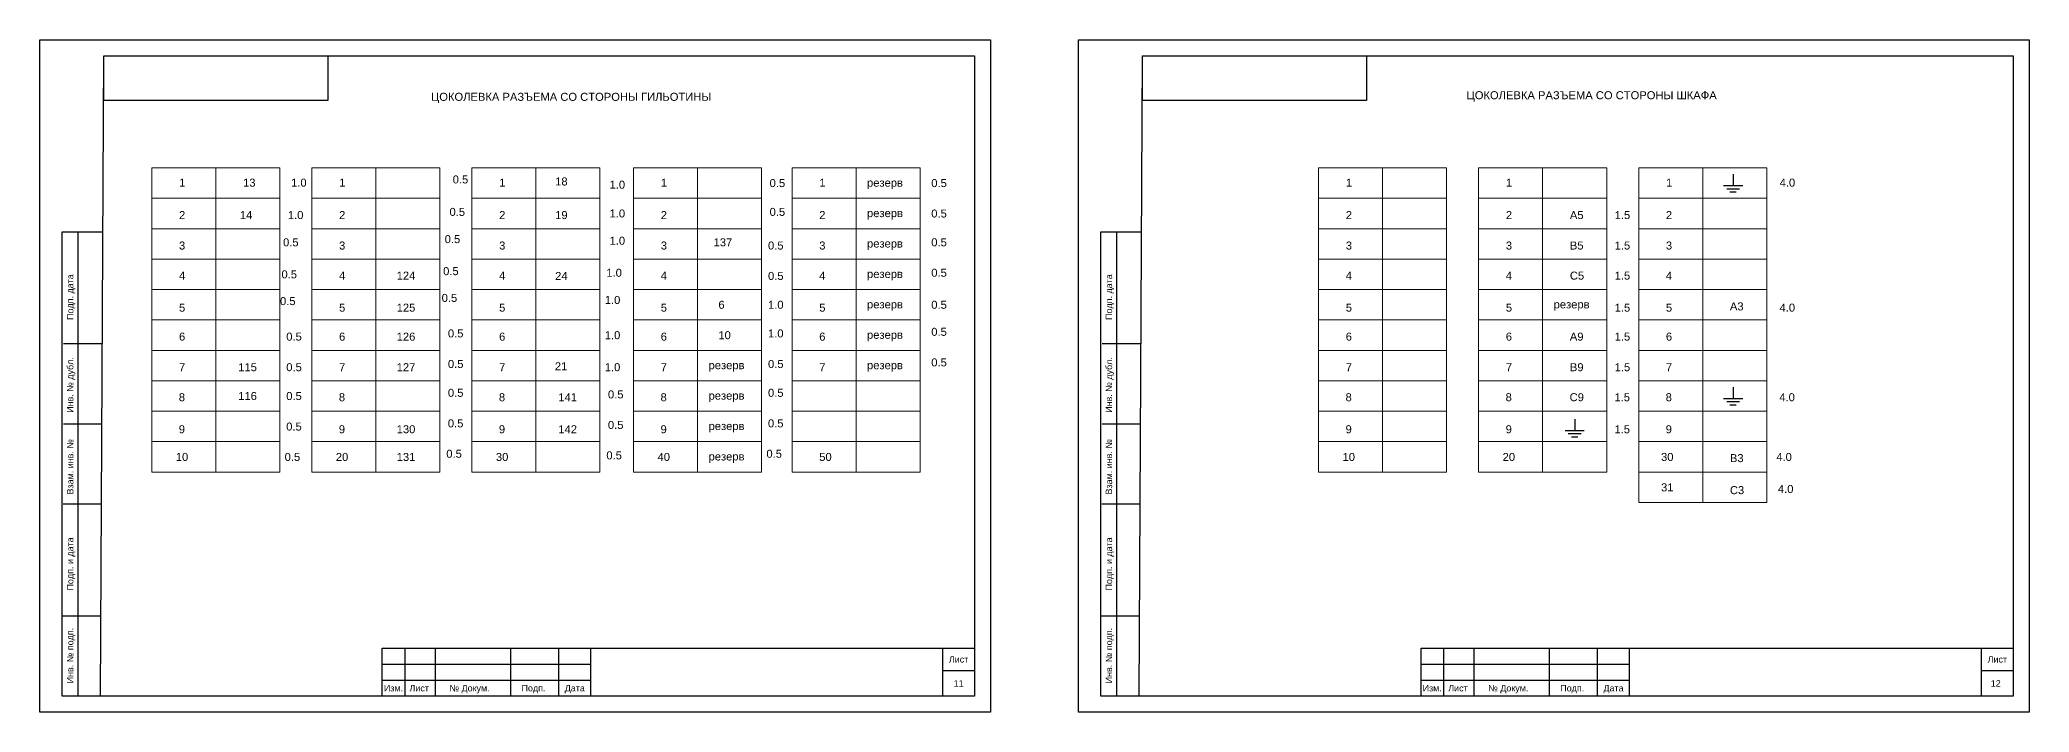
# Model space of a CAD drawing. Header units: millimetres. Extents: x 1674 to 4572, y 3039 to 4124.
# Drawn here: x 3300 to 3921, y 3290 to 3500 of the extents above; entities that cross this region are included whole.
import ezdxf

# ---------------------------------------------------------------- set-up
doc = ezdxf.new("R2010")
doc.units = ezdxf.units.MM
doc.layers.add('Аппаратура', color=7, linetype='Continuous', lineweight=20)
doc.layers.add('Рамки', color=7, linetype='Continuous', lineweight=25)
doc.styles.get("Standard").update_dxf_attribs({"font": 'arial.ttf'})

msp = doc.modelspace()

# ---------------------------------------------------------------- linework, layer by layer
at = {"lineweight": 25}
for p, q in [((3829, 3458), (3829, 3454.5)), ((3826, 3454.5), (3832, 3454.5)), ((3827, 3453.5), (3831, 3453.5)), ((3828, 3452.5), (3830, 3452.5)), ((3826, 3388), (3832, 3388)), ((3829, 3391.5), (3829, 3388)), ((3779.5, 3381.5), (3779.5, 3378)), ((3827, 3387), (3831, 3387)), ((3828, 3386), (3830, 3386)), ((3776.5, 3378), (3782.5, 3378)), ((3777.5, 3377), (3781.5, 3377)), ((3778.5, 3376), (3780.5, 3376))]:
    msp.add_line(p, q, dxfattribs=at)
at = {"layer": 'Аппаратура'}
for points in [[(3335, 3460), (3355, 3460), (3355, 3450.5), (3335, 3450.5)], [(3355, 3460), (3375, 3460), (3375, 3450.5), (3355, 3450.5)], [(3385, 3460), (3405, 3460), (3405, 3450.5), (3385, 3450.5)], [(3405, 3460), (3425, 3460), (3425, 3450.5), (3405, 3450.5)], [(3435, 3460), (3455, 3460), (3455, 3450.5), (3435, 3450.5)], [(3455, 3460), (3475, 3460), (3475, 3450.5), (3455, 3450.5)], [(3485.5, 3460), (3505.5, 3460), (3505.5, 3450.5), (3485.5, 3450.5)], [(3505.5, 3460), (3525.5, 3460), (3525.5, 3450.5), (3505.5, 3450.5)], [(3535, 3460), (3555, 3460), (3555, 3450.5), (3535, 3450.5)], [(3555, 3460), (3575, 3460), (3575, 3450.5), (3555, 3450.5)], [(3699.5, 3460), (3719.5, 3460), (3719.5, 3450.5), (3699.5, 3450.5)], [(3719.5, 3460), (3739.5, 3460), (3739.5, 3450.5), (3719.5, 3450.5)], [(3749.5, 3460), (3769.5, 3460), (3769.5, 3450.5), (3749.5, 3450.5)], [(3769.5, 3460), (3789.5, 3460), (3789.5, 3450.5), (3769.5, 3450.5)], [(3799.5, 3460), (3819.5, 3460), (3819.5, 3450.5), (3799.5, 3450.5)], [(3819.5, 3460), (3839.5, 3460), (3839.5, 3450.5), (3819.5, 3450.5)], [(3335, 3450.5), (3355, 3450.5), (3355, 3441), (3335, 3441)], [(3355, 3450.5), (3375, 3450.5), (3375, 3441), (3355, 3441)], [(3385, 3450.5), (3405, 3450.5), (3405, 3441), (3385, 3441)], [(3405, 3450.5), (3425, 3450.5), (3425, 3441), (3405, 3441)], [(3435, 3450.5), (3455, 3450.5), (3455, 3441), (3435, 3441)], [(3455, 3450.5), (3475, 3450.5), (3475, 3441), (3455, 3441)], [(3485.5, 3450.5), (3505.5, 3450.5), (3505.5, 3441), (3485.5, 3441)], [(3505.5, 3450.5), (3525.5, 3450.5), (3525.5, 3441), (3505.5, 3441)], [(3535, 3450.5), (3555, 3450.5), (3555, 3441), (3535, 3441)], [(3555, 3450.5), (3575, 3450.5), (3575, 3441), (3555, 3441)], [(3699.5, 3450.5), (3719.5, 3450.5), (3719.5, 3441), (3699.5, 3441)], [(3719.5, 3450.5), (3739.5, 3450.5), (3739.5, 3441), (3719.5, 3441)], [(3749.5, 3450.5), (3769.5, 3450.5), (3769.5, 3441), (3749.5, 3441)], [(3769.5, 3450.5), (3789.5, 3450.5), (3789.5, 3441), (3769.5, 3441)], [(3799.5, 3450.5), (3819.5, 3450.5), (3819.5, 3441), (3799.5, 3441)], [(3819.5, 3450.5), (3839.5, 3450.5), (3839.5, 3441), (3819.5, 3441)], [(3335, 3441), (3355, 3441), (3355, 3431.5), (3335, 3431.5)], [(3355, 3441), (3375, 3441), (3375, 3431.5), (3355, 3431.5)], [(3385, 3441), (3405, 3441), (3405, 3431.5), (3385, 3431.5)], [(3405, 3441), (3425, 3441), (3425, 3431.5), (3405, 3431.5)], [(3435, 3441), (3455, 3441), (3455, 3431.5), (3435, 3431.5)], [(3455, 3441), (3475, 3441), (3475, 3431.5), (3455, 3431.5)], [(3485.5, 3441), (3505.5, 3441), (3505.5, 3431.5), (3485.5, 3431.5)], [(3505.5, 3441), (3525.5, 3441), (3525.5, 3431.5), (3505.5, 3431.5)], [(3535, 3441), (3555, 3441), (3555, 3431.5), (3535, 3431.5)], [(3555, 3441), (3575, 3441), (3575, 3431.5), (3555, 3431.5)], [(3699.5, 3441), (3719.5, 3441), (3719.5, 3431.5), (3699.5, 3431.5)], [(3719.5, 3441), (3739.5, 3441), (3739.5, 3431.5), (3719.5, 3431.5)], [(3749.5, 3441), (3769.5, 3441), (3769.5, 3431.5), (3749.5, 3431.5)], [(3769.5, 3441), (3789.5, 3441), (3789.5, 3431.5), (3769.5, 3431.5)], [(3799.5, 3441), (3819.5, 3441), (3819.5, 3431.5), (3799.5, 3431.5)], [(3819.5, 3441), (3839.5, 3441), (3839.5, 3431.5), (3819.5, 3431.5)], [(3335, 3431.5), (3355, 3431.5), (3355, 3422), (3335, 3422)], [(3355, 3431.5), (3375, 3431.5), (3375, 3422), (3355, 3422)], [(3385, 3431.5), (3405, 3431.5), (3405, 3422), (3385, 3422)], [(3405, 3431.5), (3425, 3431.5), (3425, 3422), (3405, 3422)], [(3435, 3431.5), (3455, 3431.5), (3455, 3422), (3435, 3422)], [(3455, 3431.5), (3475, 3431.5), (3475, 3422), (3455, 3422)], [(3485.5, 3431.5), (3505.5, 3431.5), (3505.5, 3422), (3485.5, 3422)], [(3505.5, 3431.5), (3525.5, 3431.5), (3525.5, 3422), (3505.5, 3422)], [(3535, 3431.5), (3555, 3431.5), (3555, 3422), (3535, 3422)], [(3555, 3431.5), (3575, 3431.5), (3575, 3422), (3555, 3422)], [(3699.5, 3431.5), (3719.5, 3431.5), (3719.5, 3422), (3699.5, 3422)], [(3719.5, 3431.5), (3739.5, 3431.5), (3739.5, 3422), (3719.5, 3422)], [(3749.5, 3431.5), (3769.5, 3431.5), (3769.5, 3422), (3749.5, 3422)], [(3769.5, 3431.5), (3789.5, 3431.5), (3789.5, 3422), (3769.5, 3422)], [(3799.5, 3431.5), (3819.5, 3431.5), (3819.5, 3422), (3799.5, 3422)], [(3819.5, 3431.5), (3839.5, 3431.5), (3839.5, 3422), (3819.5, 3422)], [(3335, 3422), (3355, 3422), (3355, 3412.5), (3335, 3412.5)], [(3355, 3422), (3375, 3422), (3375, 3412.5), (3355, 3412.5)], [(3385, 3422), (3405, 3422), (3405, 3412.5), (3385, 3412.5)], [(3405, 3422), (3425, 3422), (3425, 3412.5), (3405, 3412.5)], [(3435, 3422), (3455, 3422), (3455, 3412.5), (3435, 3412.5)], [(3455, 3422), (3475, 3422), (3475, 3412.5), (3455, 3412.5)], [(3485.5, 3422), (3505.5, 3422), (3505.5, 3412.5), (3485.5, 3412.5)], [(3505.5, 3422), (3525.5, 3422), (3525.5, 3412.5), (3505.5, 3412.5)], [(3535, 3422), (3555, 3422), (3555, 3412.5), (3535, 3412.5)], [(3555, 3422), (3575, 3422), (3575, 3412.5), (3555, 3412.5)], [(3699.5, 3422), (3719.5, 3422), (3719.5, 3412.5), (3699.5, 3412.5)], [(3719.5, 3422), (3739.5, 3422), (3739.5, 3412.5), (3719.5, 3412.5)], [(3749.5, 3422), (3769.5, 3422), (3769.5, 3412.5), (3749.5, 3412.5)], [(3769.5, 3422), (3789.5, 3422), (3789.5, 3412.5), (3769.5, 3412.5)], [(3799.5, 3422), (3819.5, 3422), (3819.5, 3412.5), (3799.5, 3412.5)], [(3819.5, 3422), (3839.5, 3422), (3839.5, 3412.5), (3819.5, 3412.5)], [(3335, 3412.5), (3355, 3412.5), (3355, 3403), (3335, 3403)], [(3355, 3412.5), (3375, 3412.5), (3375, 3403), (3355, 3403)], [(3385, 3412.5), (3405, 3412.5), (3405, 3403), (3385, 3403)], [(3405, 3412.5), (3425, 3412.5), (3425, 3403), (3405, 3403)], [(3435, 3412.5), (3455, 3412.5), (3455, 3403), (3435, 3403)], [(3455, 3412.5), (3475, 3412.5), (3475, 3403), (3455, 3403)], [(3485.5, 3412.5), (3505.5, 3412.5), (3505.5, 3403), (3485.5, 3403)], [(3505.5, 3412.5), (3525.5, 3412.5), (3525.5, 3403), (3505.5, 3403)], [(3535, 3412.5), (3555, 3412.5), (3555, 3403), (3535, 3403)], [(3555, 3412.5), (3575, 3412.5), (3575, 3403), (3555, 3403)], [(3699.5, 3412.5), (3719.5, 3412.5), (3719.5, 3403), (3699.5, 3403)], [(3719.5, 3412.5), (3739.5, 3412.5), (3739.5, 3403), (3719.5, 3403)], [(3749.5, 3412.5), (3769.5, 3412.5), (3769.5, 3403), (3749.5, 3403)], [(3769.5, 3412.5), (3789.5, 3412.5), (3789.5, 3403), (3769.5, 3403)], [(3799.5, 3412.5), (3819.5, 3412.5), (3819.5, 3403), (3799.5, 3403)], [(3819.5, 3412.5), (3839.5, 3412.5), (3839.5, 3403), (3819.5, 3403)], [(3335, 3403), (3355, 3403), (3355, 3393.5), (3335, 3393.5)], [(3355, 3403), (3375, 3403), (3375, 3393.5), (3355, 3393.5)], [(3385, 3403), (3405, 3403), (3405, 3393.5), (3385, 3393.5)], [(3405, 3403), (3425, 3403), (3425, 3393.5), (3405, 3393.5)], [(3435, 3403), (3455, 3403), (3455, 3393.5), (3435, 3393.5)], [(3455, 3403), (3475, 3403), (3475, 3393.5), (3455, 3393.5)], [(3485.5, 3403), (3505.5, 3403), (3505.5, 3393.5), (3485.5, 3393.5)], [(3505.5, 3403), (3525.5, 3403), (3525.5, 3393.5), (3505.5, 3393.5)], [(3535, 3403), (3555, 3403), (3555, 3393.5), (3535, 3393.5)], [(3555, 3403), (3575, 3403), (3575, 3393.5), (3555, 3393.5)], [(3699.5, 3403), (3719.5, 3403), (3719.5, 3393.5), (3699.5, 3393.5)], [(3719.5, 3403), (3739.5, 3403), (3739.5, 3393.5), (3719.5, 3393.5)], [(3749.5, 3403), (3769.5, 3403), (3769.5, 3393.5), (3749.5, 3393.5)], [(3769.5, 3403), (3789.5, 3403), (3789.5, 3393.5), (3769.5, 3393.5)], [(3799.5, 3403), (3819.5, 3403), (3819.5, 3393.5), (3799.5, 3393.5)], [(3819.5, 3403), (3839.5, 3403), (3839.5, 3393.5), (3819.5, 3393.5)], [(3335, 3393.5), (3355, 3393.5), (3355, 3384), (3335, 3384)], [(3355, 3393.5), (3375, 3393.5), (3375, 3384), (3355, 3384)], [(3385, 3393.5), (3405, 3393.5), (3405, 3384), (3385, 3384)], [(3405, 3393.5), (3425, 3393.5), (3425, 3384), (3405, 3384)], [(3435, 3393.5), (3455, 3393.5), (3455, 3384), (3435, 3384)], [(3455, 3393.5), (3475, 3393.5), (3475, 3384), (3455, 3384)], [(3485.5, 3393.5), (3505.5, 3393.5), (3505.5, 3384), (3485.5, 3384)], [(3505.5, 3393.5), (3525.5, 3393.5), (3525.5, 3384), (3505.5, 3384)], [(3535, 3393.5), (3555, 3393.5), (3555, 3384), (3535, 3384)], [(3555, 3393.5), (3575, 3393.5), (3575, 3384), (3555, 3384)], [(3699.5, 3393.5), (3719.5, 3393.5), (3719.5, 3384), (3699.5, 3384)], [(3719.5, 3393.5), (3739.5, 3393.5), (3739.5, 3384), (3719.5, 3384)], [(3749.5, 3393.5), (3769.5, 3393.5), (3769.5, 3384), (3749.5, 3384)], [(3769.5, 3393.5), (3789.5, 3393.5), (3789.5, 3384), (3769.5, 3384)], [(3799.5, 3393.5), (3819.5, 3393.5), (3819.5, 3384), (3799.5, 3384)], [(3819.5, 3393.5), (3839.5, 3393.5), (3839.5, 3384), (3819.5, 3384)], [(3335, 3384), (3355, 3384), (3355, 3374.5), (3335, 3374.5)], [(3355, 3384), (3375, 3384), (3375, 3374.5), (3355, 3374.5)], [(3385, 3384), (3405, 3384), (3405, 3374.5), (3385, 3374.5)], [(3405, 3384), (3425, 3384), (3425, 3374.5), (3405, 3374.5)], [(3435, 3384), (3455, 3384), (3455, 3374.5), (3435, 3374.5)], [(3455, 3384), (3475, 3384), (3475, 3374.5), (3455, 3374.5)], [(3485.5, 3384), (3505.5, 3384), (3505.5, 3374.5), (3485.5, 3374.5)], [(3505.5, 3384), (3525.5, 3384), (3525.5, 3374.5), (3505.5, 3374.5)], [(3535, 3384), (3555, 3384), (3555, 3374.5), (3535, 3374.5)], [(3555, 3384), (3575, 3384), (3575, 3374.5), (3555, 3374.5)], [(3699.5, 3384), (3719.5, 3384), (3719.5, 3374.5), (3699.5, 3374.5)], [(3719.5, 3384), (3739.5, 3384), (3739.5, 3374.5), (3719.5, 3374.5)], [(3749.5, 3384), (3769.5, 3384), (3769.5, 3374.5), (3749.5, 3374.5)], [(3769.5, 3384), (3789.5, 3384), (3789.5, 3374.5), (3769.5, 3374.5)], [(3799.5, 3384), (3819.5, 3384), (3819.5, 3374.5), (3799.5, 3374.5)], [(3819.5, 3384), (3839.5, 3384), (3839.5, 3374.5), (3819.5, 3374.5)], [(3335, 3374.5), (3355, 3374.5), (3355, 3365), (3335, 3365)], [(3355, 3374.5), (3375, 3374.5), (3375, 3365), (3355, 3365)], [(3385, 3374.5), (3405, 3374.5), (3405, 3365), (3385, 3365)], [(3405, 3374.5), (3425, 3374.5), (3425, 3365), (3405, 3365)], [(3435, 3374.5), (3455, 3374.5), (3455, 3365), (3435, 3365)], [(3455, 3374.5), (3475, 3374.5), (3475, 3365), (3455, 3365)], [(3485.5, 3374.5), (3505.5, 3374.5), (3505.5, 3365), (3485.5, 3365)], [(3505.5, 3374.5), (3525.5, 3374.5), (3525.5, 3365), (3505.5, 3365)], [(3535, 3374.5), (3555, 3374.5), (3555, 3365), (3535, 3365)], [(3555, 3374.5), (3575, 3374.5), (3575, 3365), (3555, 3365)], [(3699.5, 3374.5), (3719.5, 3374.5), (3719.5, 3365), (3699.5, 3365)], [(3719.5, 3374.5), (3739.5, 3374.5), (3739.5, 3365), (3719.5, 3365)], [(3749.5, 3374.5), (3769.5, 3374.5), (3769.5, 3365), (3749.5, 3365)], [(3769.5, 3374.5), (3789.5, 3374.5), (3789.5, 3365), (3769.5, 3365)], [(3799.5, 3374.5), (3819.5, 3374.5), (3819.5, 3365), (3799.5, 3365)], [(3819.5, 3374.5), (3839.5, 3374.5), (3839.5, 3365), (3819.5, 3365)], [(3799.5, 3365), (3819.5, 3365), (3819.5, 3355.5), (3799.5, 3355.5)], [(3819.5, 3365), (3839.5, 3365), (3839.5, 3355.5), (3819.5, 3355.5)]]:
    msp.add_lwpolyline(points, close=True, dxfattribs=at)
at = {"layer": 'Рамки'}
for p, q in [((3319, 3295), (3320, 3495)), ((3320, 3495), (3592, 3495)), ((3592, 3495), (3592, 3295)), ((3643.5, 3295), (3644.5, 3495)), ((3644.5, 3495), (3916.5, 3495)), ((3916.5, 3495), (3916.5, 3295)), ((3307, 3440), (3319.72, 3440)), ((3307, 3295), (3307, 3440)), ((3312, 3295), (3312, 3440)), ((3631.5, 3440), (3644.22, 3440)), ((3631.5, 3295), (3631.5, 3440)), ((3636.5, 3295), (3636.5, 3440)), ((3319.42, 3405), (3307.42, 3405)), ((3643.92, 3405), (3631.92, 3405)), ((3319.42, 3380), (3307.42, 3380)), ((3643.92, 3380), (3631.92, 3380)), ((3319.3, 3355), (3307.3, 3355)), ((3643.8, 3355), (3631.8, 3355)), ((3319.12, 3320), (3307.12, 3320)), ((3319.12, 3320), (3307.12, 3320)), ((3319.12, 3320), (3307.12, 3320)), ((3643.62, 3320), (3631.62, 3320)), ((3643.62, 3320), (3631.62, 3320)), ((3643.62, 3320), (3631.62, 3320)), ((3414, 3310), (3414, 3295)), ((3423.5, 3310), (3423.5, 3295)), ((3447, 3310), (3447, 3295)), ((3462, 3310), (3462, 3295)), ((3582, 3310), (3582, 3295)), ((3738.5, 3310), (3738.5, 3295)), ((3748, 3310), (3748, 3295)), ((3771.5, 3310), (3771.5, 3295)), ((3786.5, 3310), (3786.5, 3295)), ((3906.5, 3310), (3906.5, 3295)), ((3407, 3305), (3472, 3305)), ((3582, 3303), (3592, 3303)), ((3731.5, 3305), (3796.5, 3305)), ((3906.5, 3303), (3916.5, 3303)), ((3319, 3295), (3307, 3295)), ((3592, 3295), (3319, 3295)), ((3407, 3300), (3472, 3300)), ((3643.5, 3295), (3631.5, 3295)), ((3916.5, 3295), (3643.5, 3295)), ((3731.5, 3300), (3796.5, 3300))]:
    msp.add_line(p, q, dxfattribs=at)
for points in [[(3300, 3500), (3597, 3500), (3597, 3290), (3300, 3290)], [(3624.5, 3500), (3921.5, 3500), (3921.5, 3290), (3624.5, 3290)], [(3320, 3495), (3390, 3495), (3390, 3481), (3320, 3481)], [(3644.5, 3495), (3714.5, 3495), (3714.5, 3481), (3644.5, 3481)], [(3407, 3295), (3407, 3310), (3592, 3310), (3592, 3295)], [(3407, 3310), (3472, 3310), (3472, 3295), (3407, 3295)], [(3731.5, 3295), (3731.5, 3310), (3916.5, 3310), (3916.5, 3295)], [(3731.5, 3310), (3796.5, 3310), (3796.5, 3295), (3731.5, 3295)]]:
    msp.add_lwpolyline(points, close=True, dxfattribs=at)

# ---------------------------------------------------------------- texts
for s, p in [('1', (3343.54, 3454.14)), ('13', (3363.5, 3454.14)), ('1.0', (3378.5, 3454.14)), ('1', (3393.54, 3454.14)), ('0.5', (3429, 3455.14)), ('1', (3443.54, 3454.14)), ('18', (3461, 3454.5)), ('1.0', (3478, 3453.5)), ('1', (3494.04, 3454.14)), ('0.5', (3528, 3454)), ('1', (3543.54, 3454.14)), ('резерв', (3558.43, 3454.12)), ('0.5', (3578.5, 3454)), ('1', (3708.04, 3454.14)), ('1', (3758.04, 3454.14)), ('1', (3808.04, 3454.14)), ('4.0', (3843.54, 3454.14)), ('2', (3343.5, 3444.01)), ('14', (3362.5, 3444.01)), ('1.0', (3377.5, 3444.01)), ('2', (3393.5, 3444.01)), ('0.5', (3428, 3445.01)), ('2', (3443.5, 3444.01)), ('19', (3461, 3444)), ('1.0', (3478, 3444.51)), ('2', (3494, 3444.01)), ('0.5', (3528, 3445.01)), ('2', (3543.5, 3444.01)), ('резерв', (3558.43, 3444.62)), ('0.5', (3578.5, 3444.5)), ('2', (3708, 3444.01)), ('2', (3758, 3444.01)), ('A5', (3778, 3444.01)), ('1.5', (3792, 3444.01)), ('2', (3808, 3444.01)), ('3', (3343.5, 3434.5)), ('0.5', (3376, 3435.5)), ('3', (3393.5, 3434.5)), ('0.5', (3426.5, 3436.5)), ('3', (3443.5, 3434.5)), ('1.0', (3478, 3436)), ('3', (3494, 3434.5)), ('137', (3510.5, 3435.5)), ('0.5', (3527.5, 3434.5)), ('3', (3543.5, 3434.5)), ('резерв', (3558.43, 3435.12)), ('0.5', (3578.5, 3435.5)), ('3', (3708, 3434.5)), ('3', (3758, 3434.5)), ('B5', (3778, 3434.5)), ('1.5', (3792, 3434.5)), ('3', (3808, 3434.5)), ('4', (3343.5, 3425.1)), ('0.5', (3375.5, 3425.5)), ('4', (3393.5, 3425.1)), ('124', (3411.5, 3425.1)), ('0.5', (3426, 3426.5)), ('4', (3443.5, 3425.1)), ('24', (3461, 3425)), ('1.0', (3477, 3426)), ('4', (3494, 3425.1)), ('0.5', (3527.5, 3425)), ('4', (3543.5, 3425.1)), ('резерв', (3558.43, 3425.62)), ('0.5', (3578.5, 3426)), ('4', (3708, 3425.1)), ('4', (3758, 3425.1)), ('C5', (3778, 3425.1)), ('1.5', (3792, 3425.1)), ('4', (3808, 3425.1)), ('0.5', (3375.05, 3417.14)), ('0.5', (3425.55, 3418.14)), ('1.0', (3476.5, 3417.5)), ('6', (3512, 3416)), ('1.0', (3527.5, 3416)), ('0.5', (3578.5, 3416)), ('5', (3343.5, 3415.1)), ('5', (3393.5, 3415.1)), ('125', (3411.5, 3415.1)), ('5', (3443.5, 3415.1)), ('5', (3494, 3415.1)), ('5', (3543.5, 3415.1)), ('резерв', (3558.43, 3416.12)), ('5', (3708, 3415.1)), ('5', (3758, 3415.1)), ('резерв', (3772.93, 3416.12)), ('1.5', (3792, 3415.1)), ('5', (3808, 3415.1)), ('A3', (3828, 3415.5)), ('4.0', (3843.5, 3415.1)), ('6', (3343.49, 3406.05)), ('0.5', (3377, 3406.05)), ('6', (3393.49, 3406.05)), ('126', (3411.5, 3406.05)), ('0.5', (3427.5, 3407.05)), ('6', (3443.49, 3406.05)), ('1.0', (3476.5, 3406.5)), ('6', (3493.99, 3406.05)), ('10', (3512, 3406.5)), ('1.0', (3527.5, 3407.05)), ('6', (3543.49, 3406.05)), ('резерв', (3558.43, 3406.62)), ('0.5', (3578.5, 3407.55)), ('6', (3707.99, 3406.05)), ('6', (3757.99, 3406.05)), ('A9', (3777.99, 3406.05)), ('1.5', (3791.99, 3406.05)), ('6', (3807.99, 3406.05)), ('0.5', (3427.5, 3397.5)), ('0.5', (3527.5, 3397.5)), ('0.5', (3578.5, 3398)), ('7', (3343.5, 3396.5)), ('115', (3362, 3396.5)), ('0.5', (3377, 3396.5)), ('7', (3393.5, 3396.5)), ('127', (3411.5, 3396.5)), ('7', (3443.5, 3396.5)), ('21', (3460.91, 3396.79)), ('1.0', (3476.5, 3396.5)), ('7', (3494, 3396.5)), ('резерв', (3508.93, 3397.12)), ('7', (3543.5, 3396.5)), ('резерв', (3558.43, 3397.12)), ('7', (3708, 3396.5)), ('7', (3758, 3396.5)), ('B9', (3778, 3396.5)), ('1.5', (3792, 3396.5)), ('7', (3808, 3396.5)), ('8', (3343.43, 3387.12)), ('116', (3362, 3387.5)), ('0.5', (3377, 3387.5)), ('8', (3393.43, 3387.12)), ('0.5', (3427.5, 3388.5)), ('8', (3443.43, 3387.12)), ('141', (3462, 3387.12)), ('0.5', (3477.5, 3388)), ('8', (3493.93, 3387.12)), ('резерв', (3508.93, 3387.62)), ('0.5', (3527.5, 3388.5)), ('8', (3707.93, 3387.12)), ('8', (3757.93, 3387.12)), ('C9', (3777.93, 3387.12)), ('1.5', (3791.93, 3387.12)), ('8', (3807.93, 3387.12)), ('4.0', (3843.43, 3387.12)), ('0.5', (3427.48, 3378.96)), ('0.5', (3477.48, 3378.46)), ('0.5', (3527.48, 3378.96)), ('9', (3343.43, 3377.12)), ('0.5', (3376.98, 3377.96)), ('9', (3393.43, 3377.12)), ('130', (3411.5, 3377.12)), ('9', (3443.43, 3377.12)), ('142', (3462, 3377.12)), ('9', (3493.93, 3377.12)), ('резерв', (3508.93, 3378.12)), ('9', (3707.93, 3377.12)), ('9', (3757.93, 3377.12)), ('1.5', (3791.93, 3377.12)), ('9', (3807.93, 3377.12)), ('10', (3342.49, 3368.47)), ('0.5', (3376.5, 3368.47)), ('20', (3392.49, 3368.47)), ('131', (3411.5, 3368.47)), ('0.5', (3427, 3369.47)), ('30', (3442.49, 3368.47)), ('0.5', (3477, 3368.97)), ('40', (3492.99, 3368.47)), ('резерв', (3508.93, 3368.62)), ('0.5', (3527, 3369.47)), ('50', (3543.5, 3368.47)), ('10', (3706.99, 3368.47)), ('20', (3756.99, 3368.47)), ('30', (3806.49, 3368.47)), ('B3', (3828, 3368.1)), ('4.0', (3842.49, 3368.47)), ('31', (3806.49, 3358.97)), ('C3', (3828, 3358.1)), ('4.0', (3842.99, 3358.47))]:
    msp.add_text(s, height=2.5).set_placement(p)
at = {"layer": 'Аппаратура'}
for s, p in [('ЦОКОЛЕВКА РАЗЪЕМА СО СТОРОНЫ ГИЛЬОТИНЫ', (3422.21, 3480.94)), ('ЦОКОЛЕВКА РАЗЪЕМА СО СТОРОНЫ ШКАФА', (3745.71, 3481.44))]:
    msp.add_text(s, height=2.5, dxfattribs=at).set_placement(p)
at = {"layer": 'Рамки'}
for s, p in [('Подп. дата', (3310.5, 3412.5)), ('Подп. дата', (3635, 3412.5)), ('Инв. № дубл.', (3310.5, 3383.5)), ('Инв. № дубл.', (3635, 3383.5)), ('Взам. инв. №', (3310.5, 3358)), ('Взам. инв. №', (3635, 3358)), ('Подп. и дата', (3310.5, 3328)), ('Подп. и дата', (3635, 3328)), ('Инв. № подп.', (3310.5, 3299)), ('Инв. № подп.', (3635, 3299))]:
    msp.add_text(s, height=2, rotation=90, dxfattribs=at).set_placement(p)
for s, p in [('Лист', (3584, 3305.5)), ('Лист', (3908.5, 3305.5)), ('Изм.', (3407.5, 3296.5)), ('Лист', (3415.5, 3296.5)), ('№ Докум.', (3428, 3296.5)), ('Подп.', (3450.5, 3296.5)), ('Дата', (3464, 3296.5)), ('11', (3585.5, 3298)), ('Изм.', (3732, 3296.5)), ('Лист', (3740, 3296.5)), ('№ Докум.', (3752.5, 3296.5)), ('Подп.', (3775, 3296.5)), ('Дата', (3788.5, 3296.5)), ('12', (3909.5, 3298))]:
    msp.add_text(s, height=2, dxfattribs=at).set_placement(p)

doc.saveas('drawing.dxf')
